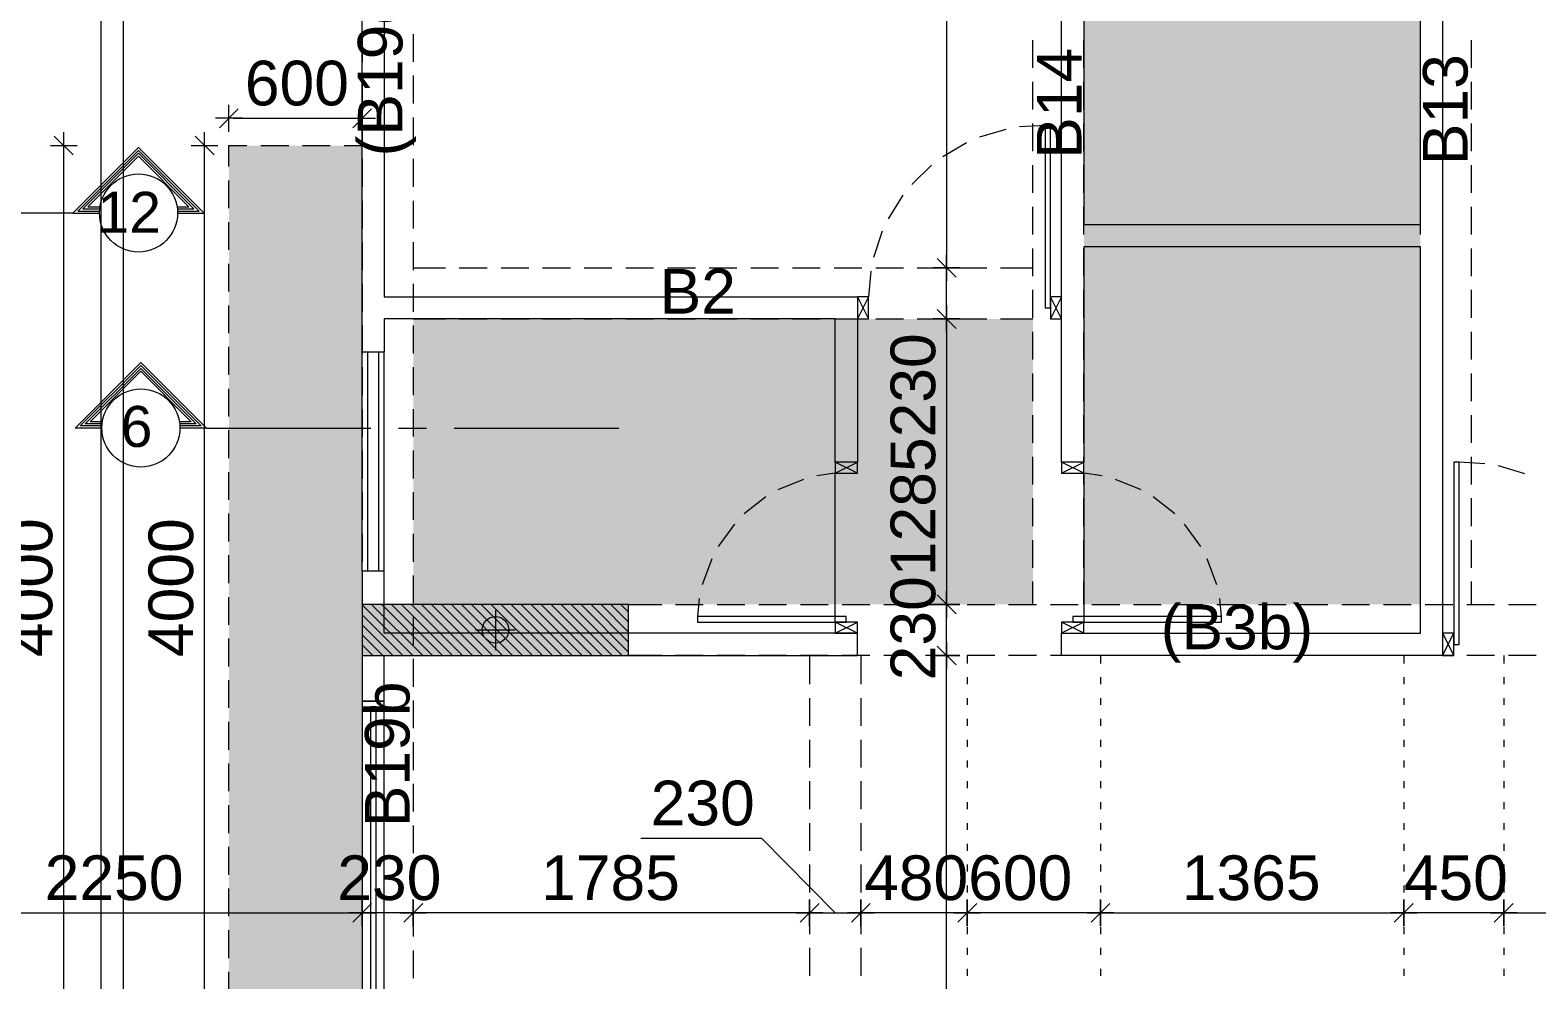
# Model space of a CAD drawing. Header units: millimetres. Extents: x -1303 to 98744, y -1303 to 90097.
# Drawn here: x 64214 to 70999, y 74173 to 78447 of the extents above; entities that cross this region are included whole.
import ezdxf

# ---------------------------------------------------------------- set-up
doc = ezdxf.new("R2010")
doc.units = ezdxf.units.MM
doc.layers.add('PDF_Geometry', color=7, linetype='Continuous')
doc.layers.add('PDF_Text', color=7, linetype='Continuous')
doc.layers.add('PDF_Solid Fills', color=192, linetype='Continuous', true_color=0xc2c0c0c0)
doc.styles.add('PDF ArialMT', font='arial.ttf')
doc.styles.get("Standard").update_dxf_attribs({"font": 'arial.ttf'})

msp = doc.modelspace()

# ---------------------------------------------------------------- linework, layer by layer
at = {"layer": 'PDF_Geometry', "color": 9, "lineweight": 0, "true_color": 0xc0c0c0}
for points in [[(64534.09614, 73927.13754), (64534.09614, 81272.1461)], [(64633.96158, 73927.13754), (64633.96158, 81272.1461)], [(65708.75783, 76012.41483), (65708.75783, 76997.49872), (65708.75783, 80672.11875), (66908.80428, 80672.11875), (66908.80428, 80572.25744), (65808.61914, 80572.25744), (65808.61914, 77247.15612), (67938.74848, 77247.15612), (67988.67914, 77147.29482)], [(68858.67418, 76452.48888), (68958.53548, 76502.4154), (68858.67418, 76502.4154), (68858.67418, 80572.25744), (68708.87808, 80572.25744), (68708.87808, 80672.11875), (68958.53548, 80672.11875), (69331.74883, 80672.11875), (69331.74883, 80572.25744), (68958.53548, 80572.25744), (68958.53548, 77572.13719), (70474.24879, 77572.13719), (70474.24879, 79802.12784), (70574.11009, 79802.12784), (70474.24879, 79852.06263)], [(70574.11009, 79802.12784), (70574.11009, 75632.42451), (68858.67418, 75632.42451), (68858.67418, 75732.28581), (70474.24879, 75732.28581), (70474.24879, 77472.27588), (68958.53548, 77472.27588), (68958.53548, 76502.4154)], [(68607.32253, 78000.35979), (68487.9898, 77964.82196)], [(68784.19349, 78017.28571), (68669.10051, 78011.36826)], [(68430.44331, 77940.27606), (68322.96203, 77876.80384)], [(68273.03551, 77839.5635), (68183.32315, 77752.39664)], [(68143.55384, 77704.1561), (68077.53611, 77598.36906)], [(68050.46125, 77541.67383), (68011.52666, 77423.19236)], [(67998.83222, 77362.25737), (67988.67914, 77247.15612), (67938.74848, 77147.29482)], [(67938.74848, 77247.15612), (67938.74848, 76502.4154), (67838.88305, 76502.4154), (67838.88305, 77147.29482), (65808.61914, 77147.29482), (65808.61914, 76997.49872), (65708.75783, 76997.49872)], [(68858.67418, 77147.29482), (68808.73939, 77247.15612)], [(68858.67418, 77247.15612), (68808.73939, 77147.29482)], [(65734.14672, 76012.41483), (65734.14672, 76997.49872)], [(65784.07738, 76012.41483), (65784.07738, 76997.49872)], [(65808.61914, 76012.41483), (65808.61914, 76997.49872)], [(67938.74848, 76452.48888), (67838.88305, 76502.4154)], [(67838.88305, 76452.48888), (67938.74848, 76502.4154)], [(68958.53548, 76452.48888), (68858.67418, 76502.4154)], [(70763.68376, 76495.64669), (70648.59078, 76502.4154)], [(70944.79447, 76449.95165), (70825.46174, 76485.48948)], [(67696.70693, 76425.40575), (67580.76269, 76378.01647)], [(67938.74848, 75732.28581), (67838.88305, 75782.22059), (67838.88305, 76452.48888), (67756.79479, 76440.63744)], [(69040.62788, 76440.63744), (68958.53548, 76452.48888), (68958.53548, 75782.22059), (68858.67418, 75732.28581)], [(69216.65584, 76378.01647), (69101.55459, 76425.40575)], [(67526.60055, 76346.70185), (67428.42936, 76269.68393)], [(69368.98917, 76269.68393), (69270.81384, 76346.70185)], [(67385.26743, 76223.98889), (67312.48925, 76123.27634)], [(69485.7764, 76123.27634), (69412.14698, 76223.98889)], [(67282.86888, 76068.26708), (67240.55407, 75950.63686)], [(69557.71158, 75950.63686), (69514.55378, 76068.26708)], [(67227.01251, 75889.70187), (67218.54954, 75807.60948)], [(69578.86899, 75807.60948), (69570.40603, 75889.70187)], [(67838.88305, 75732.28581), (67938.74848, 75782.22059)], [(68958.53548, 75732.28581), (68858.67418, 75782.22059)], [(70574.11009, 75632.42451), (70624.04488, 75732.28581)], [(70574.11009, 75732.28581), (70624.04488, 75632.42451)]]:
    msp.add_lwpolyline(points, dxfattribs=at)
at = {"layer": 'PDF_Geometry', "color": 122, "lineweight": 0, "true_color": 0x00b88a}
for points in [[(68340.73921, 80402.1552), (68340.73921, 80422.46135), (68340.73921, 77396.95221), (68340.73921, 77417.26662)], [(68340.73921, 77147.29482), (68340.73921, 77377.48905)], [(68340.73921, 77107.51723), (68340.73921, 77126.98866), (68340.73921, 75882.0819), (68340.73921, 75902.39631)], [(68340.73921, 75632.42451), (68340.73921, 75862.61874)], [(68340.73921, 69726.97084), (68340.73921, 69707.50767), (68340.73921, 75612.11835), (68340.73921, 75592.64692)], [(66962.96641, 74809.82288), (67507.13739, 74809.82288), (67838.88305, 74473.84988)], [(63499.07747, 74473.84988), (63478.76718, 74473.84988), (65688.44342, 74473.84988), (65668.98026, 74473.84988)], [(65938.94794, 74473.84988), (65708.75783, 74473.84988)], [(67703.47564, 74473.84988), (65959.25823, 74473.84988), (65978.72552, 74473.84988)], [(67744.10034, 74473.84988), (67933.66989, 74473.84988), (67914.20259, 74473.84988)], [(68433.8318, 74473.84988), (67953.98017, 74473.84988)], [(69013.54474, 74473.84988), (68454.13795, 74473.84988), (68473.60938, 74473.84988)], [(69054.16531, 74473.84988), (70378.61896, 74473.84988), (70359.1558, 74473.84988)], [(70849.15637, 74473.84988), (70398.93338, 74473.84988)], [(70888.93395, 74473.84988), (70868.6278, 74473.84988), (72364.02668, 74473.84988), (72343.72053, 74473.84988)]]:
    msp.add_lwpolyline(points, dxfattribs=at)
at = {"layer": 'PDF_Geometry', "color": 157, "lineweight": 0, "true_color": 0x3f5f7f}
for points in [[(65708.75783, 78429.43365), (65708.75783, 78305.02644)], [(65938.94794, 78429.43365), (65938.94794, 78305.02644)], [(68729.18423, 78277.10033), (68729.18423, 78402.35051)], [(68958.53548, 78277.10033), (68958.53548, 78402.35051)], [(70474.24879, 78277.10033), (70474.24879, 78402.35051)], [(70703.60003, 78277.10033), (70703.60003, 78402.35051)], [(65708.75783, 78242.40548), (65708.75783, 78117.15529)], [(65938.94794, 78242.40548), (65938.94794, 78117.15529)], [(68729.18423, 78090.07215), (68729.18423, 78214.47936)], [(68958.53548, 78090.07215), (68958.53548, 78214.47936)], [(70474.24879, 78090.07215), (70474.24879, 78214.47936)], [(70703.60003, 78090.07215), (70703.60003, 78214.47936)], [(65708.75783, 78054.52606), (65708.75783, 77930.11886)], [(65938.94794, 78054.52606), (65938.94794, 77930.11886)], [(68729.18423, 77902.19273), (68729.18423, 78027.44293)], [(68958.53548, 77902.19273), (68958.53548, 78027.44293)], [(70474.24879, 77902.19273), (70474.24879, 78027.44293)], [(70703.60003, 77902.19273), (70703.60003, 78027.44293)], [(65708.75783, 77867.49789), (65708.75783, 77742.23943)], [(65938.94794, 77867.49789), (65938.94794, 77742.23943)], [(68729.18423, 77715.16457), (68729.18423, 77839.5635)], [(68958.53548, 77715.16457), (68958.53548, 77839.5635)], [(70474.24879, 77715.16457), (70474.24879, 77839.5635)], [(70703.60003, 77715.16457), (70703.60003, 77839.5635)], [(65708.75783, 77679.61846), (65708.75783, 77554.36828)], [(65938.94794, 77679.61846), (65938.94794, 77554.36828)], [(68729.18423, 77527.28514), (68729.18423, 77652.53533)], [(68958.53548, 77527.28514), (68958.53548, 77652.53533)], [(70474.24879, 77527.28514), (70474.24879, 77652.53533)], [(70703.60003, 77527.28514), (70703.60003, 77652.53533)], [(65708.75783, 77492.58203), (65708.75783, 77367.33184)], [(65938.94794, 77492.58203), (65938.94794, 77367.33184)], [(68729.18423, 77339.40572), (68729.18423, 77464.65591)], [(68958.53548, 77339.40572), (68958.53548, 77464.65591)], [(70474.24879, 77339.40572), (70474.24879, 77464.65591)], [(70703.60003, 77339.40572), (70703.60003, 77464.65591)], [(65938.94794, 77377.48905), (66083.66543, 77377.48905)], [(66146.29052, 77377.48905), (66271.54485, 77377.48905)], [(66334.16995, 77377.48905), (66458.57302, 77377.48905)], [(66521.20225, 77377.48905), (66646.45244, 77377.48905)], [(66709.07754, 77377.48905), (66833.48475, 77377.48905)], [(66896.10984, 77377.48905), (67021.36004, 77377.48905)], [(67083.98926, 77377.48905), (67209.23946, 77377.48905)], [(67271.01743, 77377.48905), (67396.27176, 77377.48905)], [(67458.89685, 77377.48905), (67584.14705, 77377.48905)], [(67646.77627, 77377.48905), (67771.17935, 77377.48905)], [(67833.80445, 77377.48905), (67959.05877, 77377.48905)], [(68021.68387, 77377.48905), (68146.09107, 77377.48905)], [(68208.71203, 77377.48905), (68333.9705, 77377.48905)], [(68396.59146, 77377.48905), (68520.99866, 77377.48905)], [(68583.6279, 77377.48905), (68729.18423, 77377.48905)], [(65708.75783, 77304.71088), (65708.75783, 77179.45241)], [(65938.94794, 77304.71088), (65938.94794, 77179.45241)], [(68729.18423, 77152.37755), (68729.18423, 77277.62774)], [(68958.53548, 77152.37755), (68958.53548, 77277.62774)], [(70474.24879, 77152.37755), (70474.24879, 77277.62774)], [(70703.60003, 77152.37755), (70703.60003, 77277.62774)], [(65938.94794, 77147.29482), (66083.66543, 77147.29482)], [(66146.29052, 77147.29482), (66271.54485, 77147.29482)], [(66334.16995, 77147.29482), (66458.57302, 77147.29482)], [(66521.20225, 77147.29482), (66646.45244, 77147.29482)], [(66709.07754, 77147.29482), (66833.48475, 77147.29482)], [(66896.10984, 77147.29482), (67021.36004, 77147.29482)], [(67083.98926, 77147.29482), (67209.23946, 77147.29482)], [(67271.01743, 77147.29482), (67396.27176, 77147.29482)], [(67458.89685, 77147.29482), (67584.14705, 77147.29482)], [(67646.77627, 77147.29482), (67771.17935, 77147.29482)], [(67833.80445, 77147.29482), (67959.05877, 77147.29482)], [(68021.68387, 77147.29482), (68146.09107, 77147.29482)], [(68208.71203, 77147.29482), (68333.9705, 77147.29482)], [(68396.59146, 77147.29482), (68520.99866, 77147.29482)], [(68583.6279, 77147.29482), (68729.18423, 77147.29482)], [(65708.75783, 77117.67445), (65708.75783, 76992.42425)], [(65938.94794, 77117.67445), (65938.94794, 76992.42425)], [(68729.18423, 76964.49812), (68729.18423, 77089.74832)], [(68958.53548, 76964.49812), (68958.53548, 77089.74832)], [(70474.24879, 76964.49812), (70474.24879, 77089.74832)], [(70703.60003, 76964.49812), (70703.60003, 77089.74832)], [(65708.75783, 76929.79502), (65708.75783, 76804.54483)], [(65938.94794, 76929.79502), (65938.94794, 76804.54483)], [(68729.18423, 76777.46169), (68729.18423, 76901.8689)], [(68958.53548, 76777.46169), (68958.53548, 76901.8689)], [(70474.24879, 76777.46169), (70474.24879, 76901.8689)], [(70703.60003, 76777.46169), (70703.60003, 76901.8689)], [(65708.75783, 76741.92386), (65708.75783, 76617.51666)], [(65938.94794, 76741.92386), (65938.94794, 76617.51666)], [(68729.18423, 76589.59054), (68729.18423, 76714.84073)], [(68958.53548, 76589.59054), (68958.53548, 76714.84073)], [(70474.24879, 76589.59054), (70474.24879, 76714.84073)], [(70703.60003, 76589.59054), (70703.60003, 76714.84073)], [(65708.75783, 76554.88743), (65708.75783, 76429.63724)], [(65938.94794, 76554.88743), (65938.94794, 76429.63724)], [(68729.18423, 76402.5541), (68729.18423, 76526.96131)], [(68958.53548, 76402.5541), (68958.53548, 76526.96131)], [(70474.24879, 76402.5541), (70474.24879, 76526.96131)], [(70703.60003, 76402.5541), (70703.60003, 76526.96131)], [(65708.75783, 76367.008), (65708.75783, 76242.60907)], [(65938.94794, 76367.008), (65938.94794, 76242.60907)], [(68729.18423, 76214.67468), (68729.18423, 76339.93314)], [(68958.53548, 76214.67468), (68958.53548, 76339.93314)], [(70474.24879, 76214.67468), (70474.24879, 76339.93314)], [(70703.60003, 76214.67468), (70703.60003, 76339.93314)], [(65708.75783, 76179.97984), (65708.75783, 76054.72964)], [(65938.94794, 76179.97984), (65938.94794, 76054.72964)], [(68729.18423, 76027.64651), (68729.18423, 76152.05371)], [(68958.53548, 76027.64651), (68958.53548, 76152.05371)], [(70474.24879, 76027.64651), (70474.24879, 76152.05371)], [(70703.60003, 76027.64651), (70703.60003, 76152.05371)], [(65708.75783, 75992.10042), (65708.75783, 75867.69321)], [(65938.94794, 75992.10042), (65938.94794, 75867.69321)], [(68729.18423, 75862.61874), (68729.18423, 75965.01728)], [(68958.53548, 75862.61874), (68958.53548, 75965.01728)], [(70474.24879, 75862.61874), (70474.24879, 75965.01728)], [(70703.60003, 75862.61874), (70703.60003, 75965.01728)], [(66908.80428, 75862.61874), (67057.75325, 75862.61874)], [(67120.37835, 75862.61874), (67244.78555, 75862.61874)], [(67307.41065, 75862.61874), (67432.66084, 75862.61874)], [(67495.28594, 75862.61874), (67619.69314, 75862.61874)], [(67682.31824, 75862.61874), (67807.57256, 75862.61874)], [(67870.19767, 75862.61874), (67995.44785, 75862.61874)], [(68057.22996, 75862.61874), (68182.48016, 75862.61874)], [(68245.10939, 75862.61874), (68370.35958, 75862.61874)], [(68432.98054, 75862.61874), (68557.38775, 75862.61874)], [(68620.01698, 75862.61874), (68745.26717, 75862.61874)], [(68807.89641, 75862.61874), (68932.29534, 75862.61874)], [(68994.92457, 75862.61874), (69120.17477, 75862.61874)], [(69182.80399, 75862.61874), (69307.2112, 75862.61874)], [(69369.83216, 75862.61874), (69495.08235, 75862.61874)], [(69557.71158, 75862.61874), (69682.96178, 75862.61874)], [(69744.73975, 75862.61874), (69869.99821, 75862.61874)], [(69932.61918, 75862.61874), (70057.86937, 75862.61874)], [(70120.4986, 75862.61874), (70244.9058, 75862.61874)], [(70307.52676, 75862.61874), (70432.78523, 75862.61874)], [(70495.40619, 75862.61874), (70619.81339, 75862.61874)], [(70682.44263, 75862.61874), (70807.69281, 75862.61874)], [(70870.31378, 75862.61874), (70994.72099, 75862.61874)], [(65708.75783, 75805.07224), (65708.75783, 75679.82206)], [(65938.94794, 75805.07224), (65938.94794, 75679.82206)], [(65708.75783, 75617.19282), (65708.75783, 75491.94263)], [(65938.94794, 75617.19282), (65938.94794, 75491.94263)], [(67057.75325, 75632.42451), (66908.80428, 75632.42451)], [(67244.78555, 75632.42451), (67120.37835, 75632.42451)], [(67432.66084, 75632.42451), (67307.41065, 75632.42451)], [(67619.69314, 75632.42451), (67495.28594, 75632.42451)], [(67807.57256, 75632.42451), (67682.31824, 75632.42451)], [(67723.78593, 75632.42451), (67723.78593, 75503.78582)], [(67995.44785, 75632.42451), (67870.19767, 75632.42451)], [(67953.98017, 75632.42451), (67953.98017, 75503.78582)], [(68182.48016, 75632.42451), (68057.22996, 75632.42451)], [(68370.35958, 75632.42451), (68245.10939, 75632.42451)], [(68557.38775, 75632.42451), (68432.98054, 75632.42451)], [(68745.26717, 75632.42451), (68620.01698, 75632.42451)], [(68932.29534, 75632.42451), (68807.89641, 75632.42451)], [(69120.17477, 75632.42451), (68994.92457, 75632.42451)], [(69307.2112, 75632.42451), (69182.80399, 75632.42451)], [(69495.08235, 75632.42451), (69369.83216, 75632.42451)], [(69682.96178, 75632.42451), (69557.71158, 75632.42451)], [(69869.99821, 75632.42451), (69744.73975, 75632.42451)], [(70057.86937, 75632.42451), (69932.61918, 75632.42451)], [(70244.9058, 75632.42451), (70120.4986, 75632.42451)], [(70432.78523, 75632.42451), (70307.52676, 75632.42451)], [(70619.81339, 75632.42451), (70495.40619, 75632.42451)], [(70807.69281, 75632.42451), (70682.44263, 75632.42451)], [(70994.72099, 75632.42451), (70870.31378, 75632.42451)], [(65708.75783, 75430.16466), (65708.75783, 75304.90619)], [(65938.94794, 75430.16466), (65938.94794, 75304.90619)], [(67723.78593, 75441.16485), (67723.78593, 75315.91466)], [(67953.98017, 75441.16485), (67953.98017, 75315.91466)], [(67723.78593, 75253.28543), (67723.78593, 75128.87823)], [(67953.98017, 75253.28543), (67953.98017, 75128.87823)], [(65708.75783, 75242.28523), (65708.75783, 75117.03504)], [(65938.94794, 75242.28523), (65938.94794, 75117.03504)], [(65708.75783, 75054.40581), (65708.75783, 74929.99861)], [(65938.94794, 75054.40581), (65938.94794, 74929.99861)], [(67723.78593, 75066.25727), (67723.78593, 74940.9988)], [(67953.98017, 75066.25727), (67953.98017, 74940.9988)], [(65708.75783, 74867.37764), (65708.75783, 74742.11918)], [(65938.94794, 74867.37764), (65938.94794, 74742.11918)], [(67723.78593, 74878.37784), (67723.78593, 74753.12765)], [(67953.98017, 74878.37784), (67953.98017, 74753.12765)], [(65708.75783, 74679.49821), (65708.75783, 74555.09101)], [(65938.94794, 74679.49821), (65938.94794, 74555.09101)], [(67723.78593, 74691.3414), (67723.78593, 74566.09122)], [(67953.98017, 74691.3414), (67953.98017, 74566.09122)], [(67723.78593, 74503.47025), (67723.78593, 74378.21179)], [(67953.98017, 74503.47025), (67953.98017, 74378.21179)], [(65708.75783, 74492.46178), (65708.75783, 74367.21159)], [(65938.94794, 74492.46178), (65938.94794, 74367.21159)], [(65708.75783, 74304.59063), (65708.75783, 74180.18342)], [(65938.94794, 74304.59063), (65938.94794, 74180.18342)], [(67723.78593, 74316.43382), (67723.78593, 74191.18362)], [(67953.98017, 74316.43382), (67953.98017, 74191.18362)]]:
    msp.add_lwpolyline(points, dxfattribs=at)
at = {"layer": 'PDF_Geometry', "color": 222, "lineweight": 0, "true_color": 0xb8008a}
for points in [[(65108.73048, 77990.21085), (65108.73048, 78110.3783)], [(65708.75783, 78110.3783), (65708.75783, 77990.21085)], [(65168.81834, 78050.29458), (65048.64675, 78050.29458)], [(65151.0453, 78092.60939), (65066.41567, 78007.97976)], [(65129.04489, 78050.29458), (65688.44342, 78050.29458)], [(65648.66998, 78050.29458), (65768.84157, 78050.29458)], [(65666.44302, 78007.97976), (65751.07265, 78092.60939)], [(64407.1517, 77885.26681), (64322.52208, 77969.89643)], [(64364.83689, 77867.49789), (64364.83689, 77987.66535)], [(65041.8739, 77885.26681), (64956.39716, 77969.89643)], [(64998.71197, 77867.49789), (64998.71197, 77987.66535)], [(64304.74903, 77927.58162), (64424.92475, 77927.58162)], [(64364.83689, 73947.45195), (64364.83689, 77907.2672)], [(64939.47123, 77927.58162), (65058.79982, 77927.58162)], [(64998.71197, 73947.45195), (64998.71197, 77907.2672)]]:
    msp.add_lwpolyline(points, dxfattribs=at)
at = {"layer": 'PDF_Geometry', "lineweight": 0}
for points in [[(65108.73048, 78019.83122), (65108.73048, 78019.83122)], [(65708.75783, 78019.83122), (65708.75783, 78019.83122)], [(64274.28567, 77927.58162), (64274.28567, 77927.58162)], [(64364.83689, 77927.58162), (64364.83689, 77927.58162)], [(65022.41074, 77927.58162), (65022.41074, 77927.58162)], [(65108.73048, 77833.64604), (65108.73048, 77927.58162), (65189.97574, 77927.58162)], [(65108.73048, 77927.58162), (65108.73048, 77927.58162)], [(65108.73048, 77927.58162), (65108.73048, 77927.58162)], [(65252.60085, 77927.58162), (65377.85517, 77927.58162)], [(65440.48027, 77927.58162), (65564.88747, 77927.58162)], [(65627.51257, 77927.58162), (65708.75783, 77927.58162)], [(65708.75783, 77927.58162), (65708.75783, 77927.58162)], [(65108.73048, 77645.76661), (65108.73048, 77771.01681)], [(65108.73048, 77458.73018), (65108.73048, 77583.13739)], [(65108.73048, 77270.85903), (65108.73048, 77396.10922)], [(68340.73921, 77377.48905), (68340.73921, 77377.48905)], [(68340.73921, 77377.48905), (68340.73921, 77377.48905)], [(68410.13716, 77377.48905), (68410.13716, 77377.48905)], [(68410.13716, 77377.48905), (68410.13716, 77377.48905)], [(68471.91513, 77377.48905), (68471.91513, 77377.48905)], [(68471.91513, 77377.48905), (68471.91513, 77377.48905)], [(68534.53609, 77377.48905), (68534.53609, 77377.48905)], [(68534.53609, 77377.48905), (68534.53609, 77377.48905)], [(68597.16533, 77377.48905), (68597.16533, 77377.48905)], [(68597.16533, 77377.48905), (68597.16533, 77377.48905)], [(68659.79456, 77377.48905), (68659.79456, 77377.48905)], [(68659.79456, 77377.48905), (68659.79456, 77377.48905)], [(68729.18423, 77377.48905), (68729.18423, 77377.48905)], [(68729.18423, 77377.48905), (68729.18423, 77377.48905)], [(65108.73048, 77083.8226), (65108.73048, 77208.2298)], [(68340.73921, 77147.29482), (68340.73921, 77147.29482)], [(68340.73921, 77147.29482), (68340.73921, 77147.29482)], [(68410.13716, 77147.29482), (68410.13716, 77147.29482)], [(68410.13716, 77147.29482), (68410.13716, 77147.29482)], [(68471.91513, 77147.29482), (68471.91513, 77147.29482)], [(68471.91513, 77147.29482), (68471.91513, 77147.29482)], [(68534.53609, 77147.29482), (68534.53609, 77147.29482)], [(68534.53609, 77147.29482), (68534.53609, 77147.29482)], [(68597.16533, 77147.29482), (68597.16533, 77147.29482)], [(68597.16533, 77147.29482), (68597.16533, 77147.29482)], [(68659.79456, 77147.29482), (68659.79456, 77147.29482)], [(68659.79456, 77147.29482), (68659.79456, 77147.29482)], [(68729.18423, 77147.29482), (68729.18423, 77147.29482)], [(68729.18423, 77147.29482), (68729.18423, 77147.29482)], [(65108.73048, 76895.94317), (65108.73048, 77021.20163)], [(65108.73048, 76708.915), (65108.73048, 76833.3222)], [(65108.73048, 76521.03558), (65108.73048, 76646.28577)], [(65108.73048, 76333.15615), (65108.73048, 76458.41462)], [(65108.73048, 76146.12799), (65108.73048, 76271.37818)], [(65108.73048, 75958.24857), (65108.73048, 76083.49875)], [(65108.73048, 75771.22039), (65108.73048, 75895.6276)], [(65708.75783, 75860.0815), (65936.41071, 75632.42451)], [(65751.07265, 75862.61874), (65981.26275, 75632.42451)], [(65796.77182, 75862.61874), (66026.11893, 75632.42451)], [(65841.62387, 75862.61874), (66070.97098, 75632.42451)], [(65886.48005, 75862.61874), (66115.82304, 75632.42451)], [(65931.3321, 75862.61874), (66160.67922, 75632.42451)], [(65976.18415, 75862.61874), (66206.37839, 75632.42451)], [(66021.04033, 75862.61874), (66251.23044, 75632.42451)], [(66065.89238, 75862.61874), (66296.08662, 75632.42451)], [(66110.74856, 75862.61874), (66340.93866, 75632.42451)], [(66155.60061, 75862.61874), (66385.79484, 75632.42451)], [(66200.45266, 75862.61874), (66430.64689, 75632.42451)], [(66245.30884, 75862.61874), (66475.49895, 75632.42451)], [(66290.16089, 75862.61874), (66520.35513, 75632.42451)], [(66335.01707, 75862.61874), (66565.20717, 75632.42451)], [(66379.86912, 75862.61874), (66610.06335, 75632.42451)], [(66424.72117, 75862.61874), (66654.9154, 75632.42451)], [(66469.57735, 75862.61874), (66699.76746, 75632.42451)], [(66514.4294, 75862.61874), (66744.62364, 75632.42451)], [(66559.28558, 75862.61874), (66789.47568, 75632.42451)], [(66604.98475, 75862.61874), (66834.33186, 75632.42451)], [(66649.8368, 75862.61874), (66879.18391, 75632.42451)], [(66694.69298, 75862.61874), (66908.80428, 75647.65618)], [(66739.54503, 75862.61874), (66908.80428, 75692.5165)], [(66784.39708, 75862.61874), (66908.80428, 75737.36854)], [(66829.25326, 75862.61874), (66908.80428, 75782.22059)], [(66874.10531, 75862.61874), (66908.80428, 75827.07265)], [(68361.04536, 75862.61874), (68361.04536, 75862.61874)], [(68361.04536, 75862.61874), (68361.04536, 75862.61874)], [(68443.98901, 75862.61874), (68443.98901, 75862.61874)], [(68443.98901, 75862.61874), (68443.98901, 75862.61874)], [(65708.75783, 75815.22946), (65891.55453, 75632.42451)], [(65708.75783, 75770.36914), (65846.70247, 75632.42451)], [(65708.75783, 75725.51709), (65801.85042, 75632.42451)], [(65108.73048, 75583.34097), (65108.73048, 75708.59117)], [(65708.75783, 75680.66504), (65756.99424, 75632.42451)], [(65708.75783, 75635.81299), (65708.75783, 75635.81299)], [(68355.97089, 75632.42451), (68355.97089, 75632.42451)], [(68361.04536, 75632.42451), (68361.04536, 75632.42451)], [(68433.8318, 75632.42451), (68433.8318, 75632.42451)], [(68443.98901, 75632.42451), (68443.98901, 75632.42451)], [(65108.73048, 75396.31281), (65108.73048, 75520.71174)], [(65108.73048, 75208.43338), (65108.73048, 75333.68358)], [(65108.73048, 75021.39695), (65108.73048, 75145.80415)], [(65108.73048, 74833.52579), (65108.73048, 74958.77598)], [(65108.73048, 74645.64636), (65108.73048, 74770.89656)], [(65108.73048, 74458.60993), (65108.73048, 74583.8684)], [(70398.93338, 74473.84988), (70398.93338, 74473.84988)], [(70398.93338, 74473.84988), (70398.93338, 74473.84988)], [(70849.15637, 74473.84988), (70849.15637, 74473.84988)], [(70849.15637, 74473.84988), (70849.15637, 74473.84988)], [(65108.73048, 74270.73878), (65108.73048, 74395.98897)], [(65108.73048, 74083.70235), (65108.73048, 74208.95253)]]:
    msp.add_lwpolyline(points, dxfattribs=at)
at = {"layer": 'PDF_Geometry', "color": 9, "lineweight": 0, "true_color": 0xc0c0c0}
for points in [[(68784.19349, 77197.2296), (68808.73608, 77197.2296), (68808.73608, 78017.29069), (68784.19349, 78017.29069)], [(67938.74848, 77147.29482), (67988.67996, 77147.29482), (67988.67996, 77247.15777), (67938.74848, 77247.15777)], [(68808.73939, 77147.29482), (68858.67087, 77147.29482), (68858.67087, 77247.15777), (68808.73939, 77247.15777)], [(67838.88305, 76452.48888), (67938.74601, 76452.48888), (67938.74601, 76502.42036), (67838.88305, 76502.42036)], [(68858.67418, 76452.48888), (68958.53714, 76452.48888), (68958.53714, 76502.42036), (68858.67418, 76502.42036)], [(70624.04488, 75682.35929), (70648.58747, 75682.35929), (70648.58747, 76502.42038), (70624.04488, 76502.42038)], [(67938.74848, 75632.42451), (67938.74848, 75732.28581), (65808.61914, 75732.28581), (65808.61914, 76012.41483), (65708.75783, 76012.41483), (65708.75783, 75427.61915), (65808.61914, 75427.61915), (65808.61914, 75632.42451)], [(67218.54954, 75782.22059), (67888.81616, 75782.22059), (67888.81616, 75807.60948), (67218.54954, 75807.60948)], [(68908.6007, 75782.22059), (69578.86732, 75782.22059), (69578.86732, 75807.60948), (68908.6007, 75807.60948)], [(67838.88305, 75732.28581), (67938.74601, 75732.28581), (67938.74601, 75782.21729), (67838.88305, 75782.21729)], [(68858.67418, 75732.28581), (68958.53714, 75732.28581), (68958.53714, 75782.21729), (68858.67418, 75782.21729)], [(70574.11009, 75632.42451), (70624.04157, 75632.42451), (70624.04157, 75732.28746), (70574.11009, 75732.28746)], [(65708.75783, 75401.38728), (65808.62079, 75401.38728), (65808.62079, 75427.62246), (65708.75783, 75427.62246)], [(65708.75783, 73927.13754), (65808.62079, 73927.13754), (65808.62079, 75427.62084), (65708.75783, 75427.62084)], [(65745.99405, 73953.37768), (65772.22923, 73953.37768), (65772.22923, 75401.39064), (65745.99405, 75401.39064)]]:
    msp.add_lwpolyline(points, close=True, dxfattribs=at)
at = {"layer": 'PDF_Geometry', "color": 1, "lineweight": 0}
for points in [[(64876.84613, 77623.75795), (64997.02186, 77623.75795), (64701.66528, 77919.11866), (64406.30459, 77623.75795), (64525.63318, 77623.75795)], [(64876.84613, 77633.07217), (64974.1702, 77633.07217), (64701.66528, 77905.58123), (64428.30911, 77633.07217), (64525.63318, 77633.07217)], [(64876.84613, 77642.37813), (64951.32268, 77642.37813), (64701.66528, 77892.88678), (64451.16077, 77642.37813), (64525.63318, 77642.37813)], [(64876.84613, 77651.69235), (64928.47103, 77651.69235), (64701.66528, 77879.34108), (64474.00829, 77651.69235), (64525.63318, 77651.69235)], [(64406.30459, 77623.75795), (63648.86943, 77623.75795)], [(64535.79039, 76656.44298), (64416.46179, 76656.44298), (64711.81836, 76950.95242), (65007.17493, 76656.44298), (64887.85046, 76656.44298)], [(64535.79039, 76665.7572), (64439.31344, 76665.7572), (64711.81836, 76938.25798), (64984.32741, 76665.7572), (64887.85046, 76665.7572)], [(64535.79039, 76675.06315), (64462.16096, 76675.06315), (64711.81836, 76924.72055), (64961.47575, 76675.06315), (64887.85046, 76675.06315)], [(64535.79039, 76684.3691), (64484.16549, 76684.3691), (64711.81836, 76912.0261), (64939.47123, 76684.3691), (64887.85046, 76684.3691)], [(65007.17493, 76656.44298), (65747.68416, 76656.44298)], [(65872.93849, 76656.44298), (65998.18868, 76656.44298)], [(66122.59588, 76656.44298), (66863.95223, 76656.44298)]]:
    msp.add_lwpolyline(points, dxfattribs=at)
at = {"layer": 'PDF_Geometry', "color": 122, "lineweight": 0, "true_color": 0x00b88a}
for points in [[(68383.05402, 77335.17424), (68298.4244, 77419.80386)], [(68340.73921, 77317.40532), (68340.73921, 77437.57277)], [(68280.64722, 77377.48905), (68400.82294, 77377.48905)], [(68400.82294, 77147.29482), (68280.64722, 77147.29482)], [(68298.4244, 77189.60963), (68383.05402, 77104.98)], [(68340.73921, 77207.38681), (68340.73921, 77087.21108)], [(68340.73921, 75802.53501), (68340.73921, 75922.70246)], [(68280.64722, 75862.61874), (68400.82294, 75862.61874)], [(68383.05402, 75819.46094), (68298.4244, 75904.93355)], [(68298.4244, 75674.73932), (68383.05402, 75590.10969)], [(68340.73921, 75692.5165), (68340.73921, 75572.34077)], [(68400.82294, 75632.42451), (68280.64722, 75632.42451)], [(65751.07265, 74516.16469), (65666.44302, 74431.53507)], [(65708.75783, 74413.75789), (65708.75783, 74533.93361)], [(65896.63312, 74431.53507), (65981.26275, 74516.16469)], [(65938.94794, 74533.93361), (65938.94794, 74413.75789)], [(67766.10075, 74516.16469), (67681.47112, 74431.53507)], [(67723.78593, 74413.75789), (67723.78593, 74533.93361)], [(67996.29498, 74516.16469), (67911.66535, 74431.53507)], [(67953.98017, 74413.75789), (67953.98017, 74533.93361)], [(68391.51699, 74431.53507), (68476.14661, 74516.16469)], [(68433.8318, 74533.93361), (68433.8318, 74413.75789)], [(69076.1657, 74516.16469), (68991.53608, 74431.53507)], [(69033.85089, 74413.75789), (69033.85089, 74533.93361)], [(70441.24819, 74516.16469), (70356.61857, 74431.53507)], [(70398.93338, 74413.75789), (70398.93338, 74533.93361)], [(70806.84156, 74431.53507), (70891.47119, 74516.16469)], [(70849.15637, 74533.93361), (70849.15637, 74413.75789)], [(65768.84157, 74473.84988), (65648.66998, 74473.84988)], [(65878.86008, 74473.84988), (65999.0358, 74473.84988)], [(67783.87379, 74473.84988), (67663.7022, 74473.84988)], [(68014.06803, 74473.84988), (67893.8923, 74473.84988)], [(68373.7398, 74473.84988), (68493.91553, 74473.84988)], [(69093.94288, 74473.84988), (68973.76716, 74473.84988)], [(70459.0171, 74473.84988), (70338.84138, 74473.84988)], [(70789.07265, 74473.84988), (70909.24837, 74473.84988)]]:
    msp.add_lwpolyline(points, close=True, dxfattribs=at)
at = {"layer": 'PDF_Geometry', "color": 5, "lineweight": 0}
msp.add_lwpolyline([(65708.75783, 75632.42451), (66908.80596, 75632.42451), (66908.80596, 75862.6171), (65708.75783, 75862.6171)], close=True, dxfattribs=at)
msp.add_lwpolyline([(65708.75783, 75632.42451), (66908.80596, 75632.42451), (66908.80596, 75862.6171), (65708.75783, 75862.6171)], close=True, dxfattribs=at)
at = {"layer": 'PDF_Geometry', "color": 20, "lineweight": 0, "true_color": 0xff4405}
for points in [[(66308.78106, 75837.22985), (66308.78106, 75656.9704)], [(66219.07283, 75747.52576), (66398.48929, 75747.52576)]]:
    msp.add_lwpolyline(points, dxfattribs=at)
at = {"layer": 'PDF_Geometry', "color": 180, "lineweight": 0, "true_color": 0x4f14ff}
for points in [[(68433.8318, 75632.42451), (68433.8318, 75596.8784)], [(69033.85089, 75632.42451), (69033.85089, 75596.8784)], [(70398.93338, 75632.42451), (70398.93338, 75596.8784)], [(70849.15637, 75632.42451), (70849.15637, 75596.8784)], [(68433.8318, 75535.10044), (68433.8318, 75503.78582)], [(69033.85089, 75535.10044), (69033.85089, 75503.78582)], [(70398.93338, 75535.10044), (70398.93338, 75503.78582)], [(70849.15637, 75535.10044), (70849.15637, 75503.78582)], [(68433.8318, 75441.16485), (68433.8318, 75409.85024)], [(69033.85089, 75441.16485), (69033.85089, 75409.85024)], [(70398.93338, 75441.16485), (70398.93338, 75409.85024)], [(70849.15637, 75441.16485), (70849.15637, 75409.85024)], [(68433.8318, 75347.22101), (68433.8318, 75315.91466)], [(69033.85089, 75347.22101), (69033.85089, 75315.91466)], [(70398.93338, 75347.22101), (70398.93338, 75315.91466)], [(70849.15637, 75347.22101), (70849.15637, 75315.91466)], [(68433.8318, 75253.28543), (68433.8318, 75221.97082)], [(69033.85089, 75253.28543), (69033.85089, 75221.97082)], [(70398.93338, 75253.28543), (70398.93338, 75221.97082)], [(70849.15637, 75253.28543), (70849.15637, 75221.97082)], [(68433.8318, 75160.19284), (68433.8318, 75128.87823)], [(69033.85089, 75160.19284), (69033.85089, 75128.87823)], [(70398.93338, 75160.19284), (70398.93338, 75128.87823)], [(70849.15637, 75160.19284), (70849.15637, 75128.87823)], [(68433.8318, 75066.25727), (68433.8318, 75034.94264)], [(69033.85089, 75066.25727), (69033.85089, 75034.94264)], [(70398.93338, 75066.25727), (70398.93338, 75034.94264)], [(70849.15637, 75066.25727), (70849.15637, 75034.94264)], [(68433.8318, 74972.31342), (68433.8318, 74940.9988)], [(69033.85089, 74972.31342), (69033.85089, 74940.9988)], [(70398.93338, 74972.31342), (70398.93338, 74940.9988)], [(70849.15637, 74972.31342), (70849.15637, 74940.9988)], [(68433.8318, 74878.37784), (68433.8318, 74847.06322)], [(69033.85089, 74878.37784), (69033.85089, 74847.06322)], [(70398.93338, 74878.37784), (70398.93338, 74847.06322)], [(70849.15637, 74878.37784), (70849.15637, 74847.06322)], [(68433.8318, 74784.43399), (68433.8318, 74753.12765)], [(69033.85089, 74784.43399), (69033.85089, 74753.12765)], [(70398.93338, 74784.43399), (70398.93338, 74753.12765)], [(70849.15637, 74784.43399), (70849.15637, 74753.12765)], [(68433.8318, 74691.3414), (68433.8318, 74660.03506)], [(69033.85089, 74691.3414), (69033.85089, 74660.03506)], [(70398.93338, 74691.3414), (70398.93338, 74660.03506)], [(70849.15637, 74691.3414), (70849.15637, 74660.03506)], [(68433.8318, 74597.40583), (68433.8318, 74566.09122)], [(69033.85089, 74597.40583), (69033.85089, 74566.09122)], [(70398.93338, 74597.40583), (70398.93338, 74566.09122)], [(70849.15637, 74597.40583), (70849.15637, 74566.09122)], [(68433.8318, 74503.47025), (68433.8318, 74472.15563)], [(69033.85089, 74503.47025), (69033.85089, 74472.15563)], [(70398.93338, 74503.47025), (70398.93338, 74472.15563)], [(70849.15637, 74503.47025), (70849.15637, 74472.15563)], [(68433.8318, 74409.52641), (68433.8318, 74378.21179)], [(69033.85089, 74409.52641), (69033.85089, 74378.21179)], [(70398.93338, 74409.52641), (70398.93338, 74378.21179)], [(70849.15637, 74409.52641), (70849.15637, 74378.21179)], [(68433.8318, 74316.43382), (68433.8318, 74285.1192)], [(69033.85089, 74316.43382), (69033.85089, 74285.1192)], [(70398.93338, 74316.43382), (70398.93338, 74285.1192)], [(70849.15637, 74316.43382), (70849.15637, 74285.1192)], [(68433.8318, 74222.49823), (68433.8318, 74191.18362)], [(69033.85089, 74222.49823), (69033.85089, 74191.18362)], [(70398.93338, 74222.49823), (70398.93338, 74191.18362)], [(70849.15637, 74222.49823), (70849.15637, 74191.18362)]]:
    msp.add_lwpolyline(points, dxfattribs=at)
at = {"layer": 'PDF_Geometry', "lineweight": 0}
for points in [[(65708.75783, 74473.84988), (65708.75783, 74503.47025)], [(65938.94794, 74473.84988), (65938.94794, 74503.47025)], [(67723.78593, 74473.84988), (67723.78593, 74503.47025)], [(67953.98017, 74473.84988), (67953.98017, 74503.47025)], [(68433.8318, 74473.84988), (68433.8318, 74503.47025)], [(69033.85089, 74473.84988), (69033.85089, 74503.47025)]]:
    msp.add_lwpolyline(points, close=True, dxfattribs=at)
at = {"layer": 'PDF_Geometry', "color": 1, "lineweight": 0}
for centre, radius in [((64701.7349, 77624.26147), 175.76287), ((64712.22743, 76656.5132), 175.75934)]:
    msp.add_circle(centre, radius, dxfattribs=at)
at = {"layer": 'PDF_Geometry', "color": 7, "lineweight": 0, "true_color": 0xffffff}
msp.add_circle((66309.26901, 75747.70724), 59.98489, dxfattribs=at)
at = {"layer": 'PDF_Geometry', "color": 20, "lineweight": 0, "true_color": 0xff4405}
msp.add_circle((66309.26585, 75747.69649), 59.98173, dxfattribs=at)
at = {"layer": 'PDF_Solid Fills', "color": 43, "lineweight": 0, "true_color": 0x00007f}
for points in [[(68959.29583, 80442.69312), (68959.29583, 75862.70139), (70474.24879, 80442.69312), (70474.24879, 75862.70139)], [(68729.27515, 75862.70139), (68729.27515, 77147.7163), (65939.28679, 75862.70139), (65939.28679, 77147.7163)]]:
    msp.add_solid(points, dxfattribs=at)
at = {"layer": 'PDF_Solid Fills', "color": 254, "lineweight": 0, "true_color": 0x00007f}
msp.add_solid([(65109.23875, 77927.74691), (65109.23875, 73927.73258), (65709.26198, 77927.74691), (65709.26198, 73927.73258)], dxfattribs=at)
at = {"layer": 'PDF_Solid Fills', "color": 1, "lineweight": 0}
msp.add_solid([(66895.18007, 76656.52562), (66895.18007, 76811.56975), (66833.22854, 76656.52562), (66833.22854, 76811.56975)], dxfattribs=at)
at = {"layer": 'PDF_Solid Fills', "lineweight": 0}
msp.add_solid([(65709.26198, 75632.6807), (65709.26198, 75862.70139), (66909.31256, 75632.6807), (66909.31256, 75862.70139)], dxfattribs=at)

# ---------------------------------------------------------------- texts
at = {"layer": 'PDF_Text', "color": 6, "char_height": 201.084641, "attachment_point": 4, "rotation": 90, "style": 'PDF ArialMT'}
for s, insert in [('(B19c)', (65819.91672, 77878.81842)), ('B14', (68847.5825, 77868.21174)), ('B13', (70587.48324, 77839.31025)), ('B19b', (65823.10648, 74859.43482))]:
    msp.add_mtext(s, dxfattribs=dict(at, insert=insert))
at = {"layer": 'PDF_Text', "char_height": 201.084641, "attachment_point": 4, "style": 'PDF ArialMT'}
for s, insert in [('600', (65180.68109, 78207.52661)), ('230', (67007.96214, 74967.18478)), ('2250', (64279.14312, 74630.78416)), ('230', (65596.79971, 74630.78416)), ('1785', (66514.53612, 74630.78416)), ('480600', (67969.19284, 74630.78416)), ('1365', (69399.64875, 74630.78416)), ('450', (70399.29424, 74630.78416))]:
    msp.add_mtext(s, dxfattribs=dict(at, insert=insert))
at = {"layer": 'PDF_Text', "attachment_point": 4}
for s, insert, char_height in [('12', (64516.83356, 77627.36598), 184.252439), ('6', (64621.11827, 76662.19222), 184.25244)]:
    msp.add_mtext(s, dxfattribs=dict(at, insert=insert, char_height=char_height))
at = {"layer": 'PDF_Text', "color": 6, "char_height": 201.084641, "attachment_point": 4, "style": 'PDF ArialMT'}
for s, insert in [('B2', (67048.14184, 77271.72784)), ('(B3b)', (69304.48562, 75730.5905))]:
    msp.add_mtext(s, dxfattribs=dict(at, insert=insert))
at = {"layer": 'PDF_Text', "char_height": 201.084641, "attachment_point": 4, "rotation": 90, "style": 'PDF ArialMT'}
for s, insert in [('2301285230', (68190.28666, 75520.63929)), ('4000', (64214.2353, 75625.33724)), ('4000', (64848.56146, 75625.33724))]:
    msp.add_mtext(s, dxfattribs=dict(at, insert=insert))

doc.saveas('drawing.dxf')
